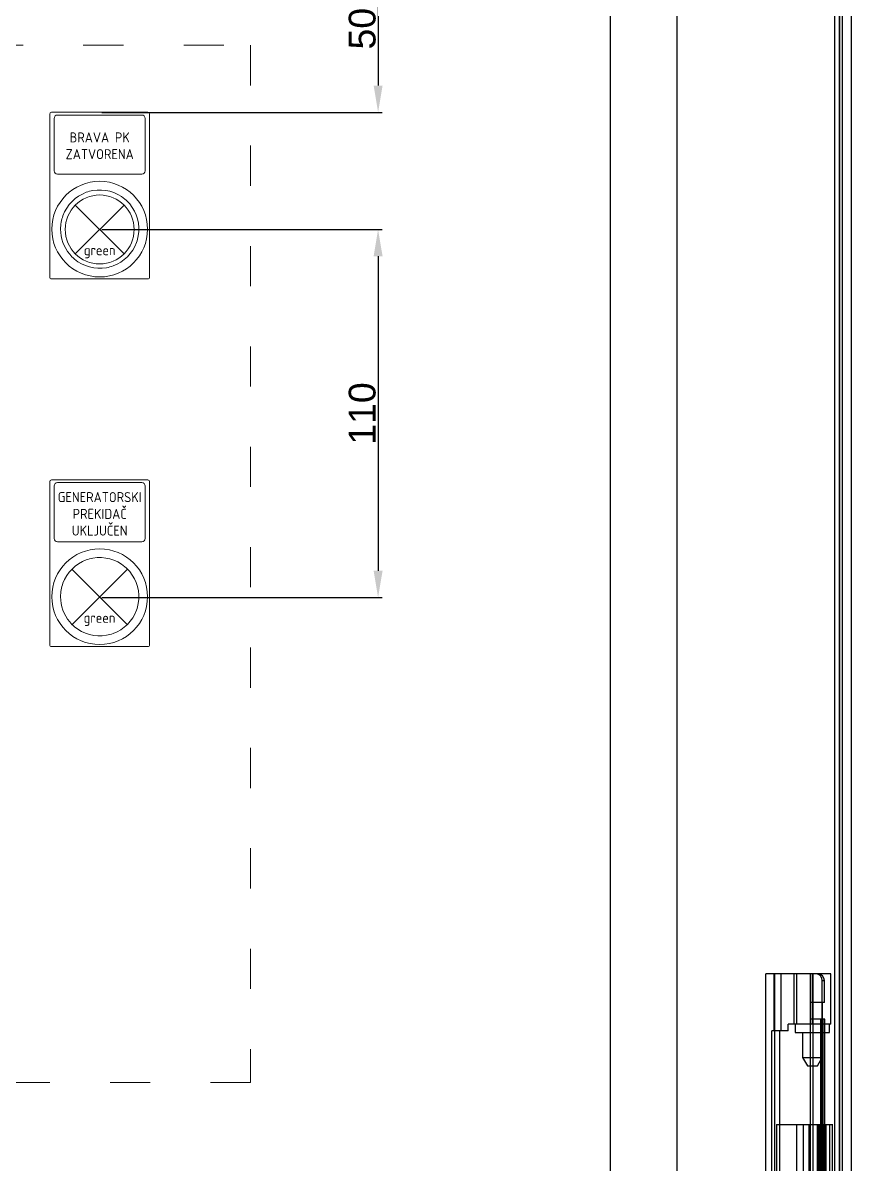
# Model space of a CAD drawing. Header units: millimetres. Extents: x 40929 to 57897, y 13592 to 43737.
# Drawn here: x 47817 to 48064.4, y 36948.7 to 37289.8 of the extents above; entities that cross this region are included whole.
import ezdxf

# ---------------------------------------------------------------- set-up
doc = ezdxf.new("R2010")
doc.units = ezdxf.units.MM
doc.linetypes.add('ACAD_ISO03W100', pattern=[30, 12, -18])
doc.layers.add('! NO PLOT !', color=7, linetype='Continuous', true_color=0xff75dd, plot=False)
doc.layers.add('000-PI-Oprema', color=30, linetype='Continuous', lineweight=5)
doc.layers.add('000-PI-ORMAR', color=2, linetype='Continuous')
doc.layers.add('000-PI_TEXT', color=7, linetype='Continuous')
doc.styles.add('PI0', font='isocpeur.ttf', dxfattribs={"width": 0.9})
doc.styles.get("Standard").update_dxf_attribs({"font": 'arial.ttf'})
doc.dimstyles.new('ISO-25-lb', dxfattribs={"dimtxt": 8, "dimasz": 8, "dimexe": 1.25, "dimexo": 0.625, "dimtad": 1, "dimtxsty": 'Standard', "dimcen": 5, "dimadec": 0, "dimazin": 0, "dimtfac": 1, "dimtmove": 0, "dimatfit": 3, "dimfxl": 1, "dimarcsym": 0})

# ---------------------------------------------------------------- blocks, each defined once
blk = doc.blocks.new('8806000_2000x800x600')
at = {"layer": '! NO PLOT !'}
for p, q in [((-3075.82, -8.25), (-3075.82, 1831.75)), ((-3095.82, 1826.75), (-3095.82, -3.25)), ((-3049.32, 583), (-3049.32, 668)), ((-3029.87, 668), (-3049.32, 668)), ((-3046.83, 651), (-3046.83, 668)), ((-3046.63, 583), (-3046.63, 668)), ((-3044.73, 651), (-3044.73, 668)), ((-3040.97, 668), (-3040.97, 653)), ((-3040.06, 653), (-3040.06, 668)), ((-3035.95, 583), (-3035.95, 668)), ((-3035.42, 653), (-3035.42, 668)), ((-3035.2, 583), (-3035.2, 668)), ((-3032.45, 666), (-3031.8, 666)), ((-3032.45, 585), (-3032.45, 666)), ((-3031.8, 659.5), (-3031.8, 666)), ((-3029.87, 653), (-3029.87, 668)), ((-3031.8, 659.5), (-3035.95, 659.5)), ((-3032.44, 591.5), (-3032.44, 659.5)), ((-3029.87, 653), (-3042.64, 653)), ((-3042.64, 651), (-3042.64, 653)), ((-3040.52, 653), (-3040.52, 650.5)), ((-3031.72, 654.5), (-3035.95, 654.5)), ((-3032.87, 596.5), (-3032.87, 654.5)), ((-3032.15, 596.5), (-3032.15, 654.5)), ((-3031.72, 596.5), (-3031.72, 654.5)), ((-3030.32, 650.5), (-3030.32, 653)), ((-3047.56, 600), (-3047.56, 651)), ((-3042.64, 651), (-3047.56, 651)), ((-3045.1, 600), (-3045.1, 651)), ((-3040.52, 650.5), (-3030.32, 650.5)), ((-3038.37, 650.5), (-3038.37, 643.01)), ((-3032.47, 643.01), (-3032.47, 650.5)), ((-3038.37, 643.01), (-3036.92, 640.5)), ((-3038.37, 643.01), (-3032.47, 643.01)), ((-3033.92, 640.5), (-3032.47, 643.01)), ((-3036.92, 640.5), (-3033.92, 640.5)), ((-3046.12, 623), (-3046.12, 600.5)), ((-3046.12, 623), (-3029.32, 623)), ((-3040.17, 623), (-3040.17, 600.5)), ((-3038.17, 623), (-3038.17, 600.5)), ((-3036.49, 623), (-3036.49, 600.5)), ((-3036.14, 623), (-3036.14, 600.5)), ((-3033.99, 623), (-3033.99, 600.5)), ((-3033.64, 623), (-3033.64, 600.5)), ((-3033.28, 623), (-3033.28, 600.5)), ((-3032.15, 623), (-3032.15, 600.5)), ((-3031.4, 623), (-3031.4, 600.5)), ((-3031.28, 600.5), (-3031.28, 623)), ((-3030.27, 623), (-3030.27, 600.5)), ((-3029.52, 623), (-3029.52, 600.5))]:
    blk.add_line(p, q, dxfattribs=at)
for centre in [(-3034.38, 666), (-3033.73, 666)]:
    blk.add_ellipse(centre, major_axis=(0, 2), ratio=0.965926, start_param=4.712389, end_param=6.283185, dxfattribs=at)
at = {"layer": '000-PI-ORMAR'}
for p, q in [((-3028.83, 1904), (-3028.83, -80.5)), ((-3027.33, 1904), (-3027.33, -80.5)), ((-3027.32, -80.5), (-3027.32, 1904)), ((-3026.55, 1883.5), (-3026.55, -67.5)), ((-3023.83, 1883.5), (-3023.83, -67.5))]:
    blk.add_line(p, q, dxfattribs=at)
blk = doc.blocks.new('*D241')
at = {"layer": '! NO PLOT !', "color": 0, "linetype": 'Continuous', "lineweight": -2, "ltscale": 0.25, "transparency": 16777216}
for p, q in [((47665.57, 37313.02), (47924.35, 37313.02)), ((47923.1, 37305.02), (47923.1, 37271.02)), ((47840.56, 37263.02), (47924.35, 37263.02))]:
    blk.add_line(p, q, dxfattribs=at)
at = {"layer": '! NO PLOT !', "color": 0, "ltscale": 0.25, "transparency": 16777216}
for points in [[(47921.77, 37305.02), (47924.44, 37305.02), (47923.1, 37313.02)], [(47921.77, 37271.02), (47924.44, 37271.02), (47923.1, 37263.02)]]:
    blk.add_solid(points, dxfattribs=at)
at = {"layer": 'Defpoints', "color": 0, "ltscale": 0.25, "transparency": 16777216}
for p in [(47664.94, 37313.02), (47839.93, 37263.02), (47923.1, 37263.02)]:
    blk.add_point(p, dxfattribs=at)
at = {"layer": '! NO PLOT !', "color": 0, "ltscale": 0.25, "transparency": 16777216, "insert": (47918.39, 37288.02), "char_height": 8, "attachment_point": 5, "rotation": 90}
blk.add_mtext('50', dxfattribs=at)
blk = doc.blocks.new('*D244')
at = {"layer": '! NO PLOT !', "color": 0, "linetype": 'Continuous', "lineweight": -2, "ltscale": 0.25, "transparency": 16777216}
for p, q in [((47840.56, 37228.02), (47924.35, 37228.02)), ((47923.1, 37220.02), (47923.1, 37126.02)), ((47840.56, 37118.02), (47924.35, 37118.02))]:
    blk.add_line(p, q, dxfattribs=at)
at = {"layer": '! NO PLOT !', "color": 0, "ltscale": 0.25, "transparency": 16777216}
for points in [[(47921.77, 37220.02), (47924.44, 37220.02), (47923.1, 37228.02)], [(47921.77, 37126.02), (47924.44, 37126.02), (47923.1, 37118.02)]]:
    blk.add_solid(points, dxfattribs=at)
at = {"layer": 'Defpoints', "color": 0, "ltscale": 0.25, "transparency": 16777216}
for p in [(47839.93, 37228.02), (47839.93, 37118.02), (47923.1, 37118.02)]:
    blk.add_point(p, dxfattribs=at)
at = {"layer": '! NO PLOT !', "color": 0, "ltscale": 0.25, "transparency": 16777216, "insert": (47918.39, 37173.02), "char_height": 8, "attachment_point": 5, "rotation": 90}
blk.add_mtext('110', dxfattribs=at)
blk = doc.blocks.new('Label_holder_rectangular')
at = {"layer": '000-PI-Oprema'}
for p, q in [((-14.9, -14.4), (-14.9, 34.400002)), ((-14.4, 34.900002), (14.4, 34.900002)), ((14.9, -14.4), (14.9, 34.400002)), ((-13.6, 17.4), (-13.6, 33.099998)), ((-12.6, 34.099998), (12.6, 34.099998)), ((13.6, 17.4), (13.6, 33.099998)), ((-12.6, 16.4), (12.6, 16.4)), ((-14.4, -14.9), (14.4, -14.9))]:
    blk.add_line(p, q, dxfattribs=at)
blk.add_circle((0, 0), 14.3, dxfattribs=at)
for centre, radius, start, end in [((-14.4, 34.4), 0.5, 89.999956, 179.999825), ((14.4, 34.4), 0.5, 0.000175, 90.000044), ((-12.6, 33.1), 1, 90.000022, 180.000087), ((12.6, 33.1), 1, 359.999913, 89.999978), ((-12.6, 17.4), 1, 180, 269.999978), ((12.6, 17.4), 1, 270.000022, 0), ((0, 0), 11.7, 109.999999, 160.000001), ((0, 0), 11.704999, 100, 110), ((0, 0), 11.7, 50, 100), ((0, 0), 11.705, 40.000001, 49.999999), ((0, 0), 11.7, 350, 40), ((0, 0), 11.705, 160, 170), ((0, 0), 11.7, 170, 180), ((0, 0), 11.7, 180, 220), ((0, 0), 11.705, 340, 350), ((0, 0), 11.7, 289.999999, 340.000001), ((0, 0), 11.705, 220.000001, 229.999999), ((0, 0), 11.7, 230, 280), ((0, 0), 11.704999, 280, 290), ((-14.4, -14.4), 0.5, 180, 270.000044), ((14.4, -14.4), 0.5, 269.999956, 0)]:
    blk.add_arc(centre, radius, start, end, dxfattribs=at)

msp = doc.modelspace()

# ---------------------------------------------------------------- linework, layer by layer
at = {"linetype": 'ACAD_ISO03W100', "lineweight": 9}
msp.add_lwpolyline([(47445.033, 37283.075), (47885.033, 37283.075), (47885.033, 36973.075), (47445.033, 36973.075)], close=True, dxfattribs=at)
at = {"layer": '000-PI-Oprema'}
for p, q in [((47832.649, 37235.308), (47847.216, 37220.741)), ((47847.216, 37235.308), (47832.649, 37220.741)), ((47831.61, 37126.489), (47848.156, 37109.943)), ((47848.256, 37126.489), (47831.71, 37109.943))]:
    msp.add_line(p, q, dxfattribs=at)
msp.add_circle((47839.933, 37228.025), 10.3, dxfattribs=at)

# ---------------------------------------------------------------- block references
msp.add_blockref('8806000_2000x800x600', (51088.26, 36337.525))
at = {"layer": '000-PI-Oprema', "linetype": 'ACAD_ISO03W100', "lineweight": 25, "ltscale": 0.25, "transparency": 33554687}
for p in [(47839.933, 37228.125), (47839.933, 37118.266)]:
    msp.add_blockref('Label_holder_rectangular', p, dxfattribs=at)

# ---------------------------------------------------------------- texts
at = {"layer": '! NO PLOT !', "char_height": 3, "width": 27.82747, "attachment_point": 5, "style": 'PI0'}
for insert in [(47839.933, 37221.371), (47839.883, 37111.513)]:
    msp.add_mtext('{\\fISOCPEUR|b0|i0|c238|p34;green}', dxfattribs=dict(at, insert=insert))
at = {"layer": '000-PI_TEXT', "char_height": 3, "width": 24.5, "attachment_point": 5, "style": 'PI0'}
for s, insert in [('{\\fISOCPEUR|b0|i0|c238|p34;BRAVA PK ZATVORENA}', (47839.933, 37253.025)), ('{\\fISOCPEUR|b0|i0|c238|p34;GENERATORSKI PREKIDAČ UKLJUČEN}', (47839.933, 37143.025))]:
    msp.add_mtext(s, dxfattribs=dict(at, insert=insert))

# ---------------------------------------------------------------- dimensions: what is measured, and where the dimension line sits
at = {"layer": '! NO PLOT !', "ltscale": 0.25}
for base, p1, p2, picture, middle in [((47923.103, 37263.025), (47664.944, 37313.025), (47839.933, 37263.025), '*D241', (47918.394, 37288.025)), ((47923.103, 37118.025), (47839.933, 37228.025), (47839.933, 37118.025), '*D244', (47918.394, 37173.025))]:
    dim = msp.add_linear_dim(base=base, p1=p1, p2=p2, angle=90, dimstyle='ISO-25-lb', dxfattribs=at)
    dim.commit()
    dim.dimension.update_dxf_attribs({"geometry": picture, "text_midpoint": middle})

doc.saveas('drawing.dxf')
